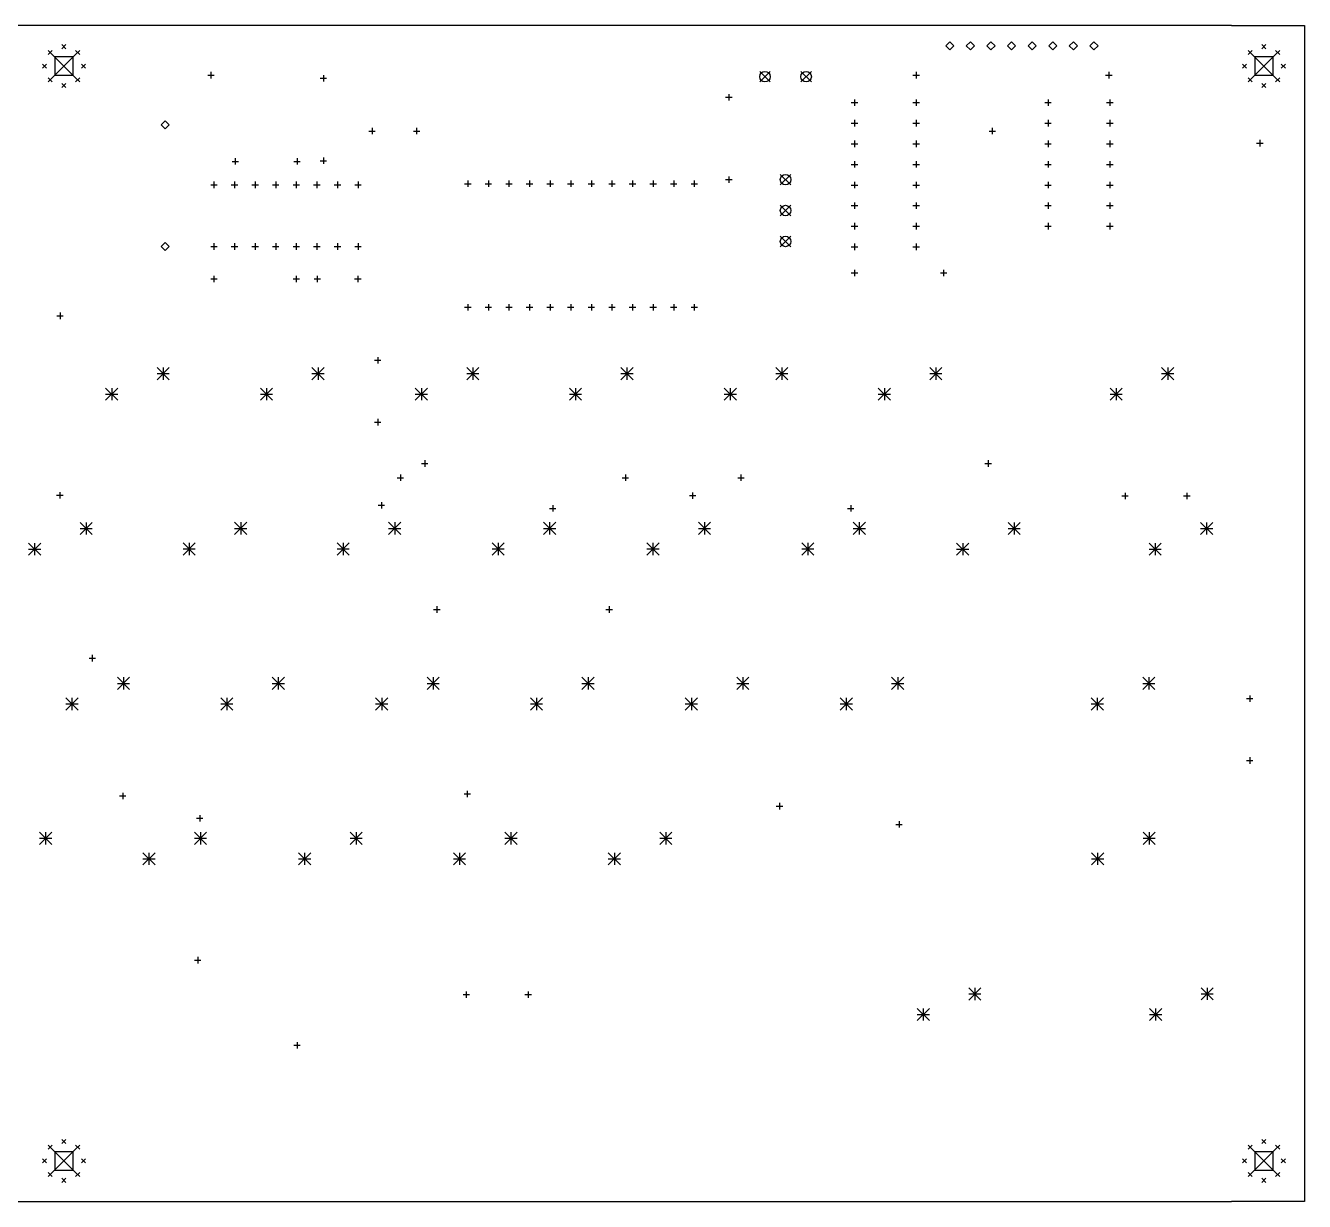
# Model space of a CAD drawing. Extents: x 2.5 to 14.7, y -8.5 to -1.2.
# Drawn here: x 8.48 to 14.69, y -6.89 to -1.18 of the extents above; entities that cross this region are included whole.
import ezdxf

# ---------------------------------------------------------------- set-up
doc = ezdxf.new("R2010")
doc.units = 0
doc.header["$MEASUREMENT"] = 0
doc.layers.add('BLACK', color=7, linetype='CONTINUOUS')

msp = doc.modelspace()

# ---------------------------------------------------------------- linework, layer by layer
at = {"layer": 'BLACK', "linetype": 'CONTINUOUS'}
for p, q in [((14.3307, -1.1811), (2.6378, -1.1811)), ((14.3307, -1.1811), (14.685, -1.1811)), ((14.685, -1.1811), (14.685, -6.88976)), ((8.58476, -1.3013), (8.60445, -1.32098)), ((8.60445, -1.3013), (8.58476, -1.32098)), ((8.65157, -1.27362), (8.67126, -1.29331)), ((8.67126, -1.27362), (8.65157, -1.29331)), ((8.71839, -1.3013), (8.73807, -1.32098)), ((8.73807, -1.3013), (8.71839, -1.32098)), ((12.963, -1.25984), (12.9433, -1.27953)), ((12.9433, -1.27953), (12.963, -1.29921)), ((12.9827, -1.27953), (12.963, -1.25984)), ((12.963, -1.29921), (12.9827, -1.27953)), ((13.063, -1.25984), (13.0433, -1.27953)), ((13.0433, -1.27953), (13.063, -1.29921)), ((13.0827, -1.27953), (13.063, -1.25984)), ((13.063, -1.29921), (13.0827, -1.27953)), ((13.163, -1.25984), (13.1433, -1.27953)), ((13.1433, -1.27953), (13.163, -1.29921)), ((13.1827, -1.27953), (13.163, -1.25984)), ((13.163, -1.29921), (13.1827, -1.27953)), ((13.263, -1.25984), (13.2433, -1.27953)), ((13.2433, -1.27953), (13.263, -1.29921)), ((13.2827, -1.27953), (13.263, -1.25984)), ((13.263, -1.29921), (13.2827, -1.27953)), ((13.363, -1.25984), (13.3433, -1.27953)), ((13.3433, -1.27953), (13.363, -1.29921)), ((13.3827, -1.27953), (13.363, -1.25984)), ((13.363, -1.29921), (13.3827, -1.27953)), ((13.463, -1.25984), (13.4433, -1.27953)), ((13.4433, -1.27953), (13.463, -1.29921)), ((13.4827, -1.27953), (13.463, -1.25984)), ((13.463, -1.29921), (13.4827, -1.27953)), ((13.563, -1.25984), (13.5433, -1.27953)), ((13.5433, -1.27953), (13.563, -1.29921)), ((13.5827, -1.27953), (13.563, -1.25984)), ((13.563, -1.29921), (13.5827, -1.27953)), ((13.663, -1.25984), (13.6433, -1.27953)), ((13.6433, -1.27953), (13.663, -1.29921)), ((13.6827, -1.27953), (13.663, -1.25984)), ((13.663, -1.29921), (13.6827, -1.27953)), ((14.4115, -1.3013), (14.4312, -1.32098)), ((14.4312, -1.3013), (14.4115, -1.32098)), ((14.4783, -1.27362), (14.498, -1.29331)), ((14.498, -1.27362), (14.4783, -1.29331)), ((14.5452, -1.3013), (14.5648, -1.32098)), ((14.5648, -1.3013), (14.5452, -1.32098)), ((8.59843, -1.31496), (8.72441, -1.44094)), ((8.72441, -1.31496), (8.59843, -1.44094)), ((8.70596, -1.33341), (8.61687, -1.33341)), ((8.61687, -1.33341), (8.61687, -1.4225)), ((8.70596, -1.4225), (8.70596, -1.33341)), ((14.4252, -1.31496), (14.5512, -1.44094)), ((14.5512, -1.31496), (14.4252, -1.44094)), ((14.5327, -1.33341), (14.4436, -1.33341)), ((14.4436, -1.33341), (14.4436, -1.4225)), ((14.5327, -1.4225), (14.5327, -1.33341)), ((8.55709, -1.36811), (8.57677, -1.3878)), ((8.57677, -1.36811), (8.55709, -1.3878)), ((8.61687, -1.4225), (8.70596, -1.4225)), ((8.74606, -1.36811), (8.76575, -1.3878)), ((8.76575, -1.36811), (8.74606, -1.3878)), ((9.35945, -1.42205), (9.39094, -1.42205)), ((9.3752, -1.4063), (9.3752, -1.4378)), ((9.92126, -1.42126), (9.92126, -1.45276)), ((12.0398, -1.40354), (12.0909, -1.45472)), ((12.0909, -1.40354), (12.0398, -1.45472)), ((12.2398, -1.40354), (12.2909, -1.45472)), ((12.2909, -1.40354), (12.2398, -1.45472)), ((12.7843, -1.42205), (12.8157, -1.42205)), ((12.8, -1.4063), (12.8, -1.4378)), ((13.7197, -1.42205), (13.7512, -1.42205)), ((13.7354, -1.4063), (13.7354, -1.4378)), ((14.3839, -1.36811), (14.4035, -1.3878)), ((14.4035, -1.36811), (14.3839, -1.3878)), ((14.4436, -1.4225), (14.5327, -1.4225)), ((14.5728, -1.36811), (14.5925, -1.3878)), ((14.5925, -1.36811), (14.5728, -1.3878)), ((8.58476, -1.43492), (8.60445, -1.45461)), ((8.60445, -1.43492), (8.58476, -1.45461)), ((8.65157, -1.4626), (8.67126, -1.48228)), ((8.67126, -1.4626), (8.65157, -1.48228)), ((8.71839, -1.43492), (8.73807, -1.45461)), ((8.73807, -1.43492), (8.71839, -1.45461)), ((9.90551, -1.43701), (9.93701, -1.43701)), ((14.4115, -1.43492), (14.4312, -1.45461)), ((14.4312, -1.43492), (14.4115, -1.45461)), ((14.4783, -1.4626), (14.498, -1.48228)), ((14.498, -1.4626), (14.4783, -1.48228)), ((14.5452, -1.43492), (14.5648, -1.45461)), ((14.5648, -1.43492), (14.5452, -1.45461)), ((11.874, -1.52913), (11.9055, -1.52913)), ((11.8898, -1.51339), (11.8898, -1.54488)), ((12.5, -1.53937), (12.5, -1.57087)), ((12.8, -1.53937), (12.8, -1.57087)), ((13.4402, -1.53937), (13.4402, -1.57087)), ((13.7402, -1.53937), (13.7402, -1.57087)), ((12.4843, -1.55512), (12.5157, -1.55512)), ((12.7843, -1.55512), (12.8157, -1.55512)), ((13.4244, -1.55512), (13.4559, -1.55512)), ((13.7244, -1.55512), (13.7559, -1.55512)), ((9.15354, -1.6437), (9.13386, -1.66339)), ((9.13386, -1.66339), (9.15354, -1.68307)), ((9.17323, -1.66339), (9.15354, -1.6437)), ((9.15354, -1.68307), (9.17323, -1.66339)), ((12.4843, -1.65512), (12.5157, -1.65512)), ((12.5, -1.63937), (12.5, -1.67087)), ((12.7843, -1.65512), (12.8157, -1.65512)), ((12.8, -1.63937), (12.8, -1.67087)), ((13.4244, -1.65512), (13.4559, -1.65512)), ((13.4402, -1.63937), (13.4402, -1.67087)), ((13.7244, -1.65512), (13.7559, -1.65512)), ((13.7402, -1.63937), (13.7402, -1.67087)), ((10.1417, -1.69291), (10.1732, -1.69291)), ((10.1575, -1.67717), (10.1575, -1.70866)), ((10.3583, -1.69291), (10.3898, -1.69291)), ((10.374, -1.67717), (10.374, -1.70866)), ((13.1535, -1.69291), (13.185, -1.69291)), ((13.1693, -1.67717), (13.1693, -1.70866)), ((14.4685, -1.73622), (14.4685, -1.76772)), ((12.4843, -1.75512), (12.5157, -1.75512)), ((12.5, -1.73937), (12.5, -1.77087)), ((12.7843, -1.75512), (12.8157, -1.75512)), ((12.8, -1.73937), (12.8, -1.77087)), ((13.4244, -1.75512), (13.4559, -1.75512)), ((13.4402, -1.73937), (13.4402, -1.77087)), ((13.7244, -1.75512), (13.7559, -1.75512)), ((13.7402, -1.73937), (13.7402, -1.77087)), ((14.4528, -1.75197), (14.4843, -1.75197)), ((9.47756, -1.84055), (9.50906, -1.84055)), ((9.49331, -1.8248), (9.49331, -1.8563)), ((9.77756, -1.84055), (9.80906, -1.84055)), ((9.79331, -1.8248), (9.79331, -1.8563)), ((9.90551, -1.83701), (9.93701, -1.83701)), ((9.92126, -1.82126), (9.92126, -1.85276)), ((12.4843, -1.85512), (12.5157, -1.85512)), ((12.5, -1.83937), (12.5, -1.87087)), ((12.7843, -1.85512), (12.8157, -1.85512)), ((12.8, -1.83937), (12.8, -1.87087)), ((13.4244, -1.85512), (13.4559, -1.85512)), ((13.4402, -1.83937), (13.4402, -1.87087)), ((13.7244, -1.85512), (13.7559, -1.85512)), ((13.7402, -1.83937), (13.7402, -1.87087)), ((11.8898, -1.91339), (11.8898, -1.94488)), ((12.1398, -1.90354), (12.1909, -1.95472)), ((12.1909, -1.90354), (12.1398, -1.95472)), ((9.37402, -1.95394), (9.40551, -1.95394)), ((9.38976, -1.93819), (9.38976, -1.96969)), ((9.47402, -1.95394), (9.50551, -1.95394)), ((9.48976, -1.93819), (9.48976, -1.96969)), ((9.57402, -1.95394), (9.60551, -1.95394)), ((9.58976, -1.93819), (9.58976, -1.96969)), ((9.67402, -1.95394), (9.70551, -1.95394)), ((9.68976, -1.93819), (9.68976, -1.96969)), ((9.77402, -1.95394), (9.80551, -1.95394)), ((9.78976, -1.93819), (9.78976, -1.96969)), ((9.87402, -1.95394), (9.90551, -1.95394)), ((9.88976, -1.93819), (9.88976, -1.96969)), ((9.97402, -1.95394), (10.0055, -1.95394)), ((9.98976, -1.93819), (9.98976, -1.96969)), ((10.074, -1.95394), (10.1055, -1.95394)), ((10.0898, -1.93819), (10.0898, -1.96969)), ((10.6067, -1.94882), (10.6382, -1.94882)), ((10.6224, -1.93307), (10.6224, -1.96457)), ((10.7067, -1.94882), (10.7382, -1.94882)), ((10.7224, -1.93307), (10.7224, -1.96457)), ((10.8067, -1.94882), (10.8382, -1.94882)), ((10.8224, -1.93307), (10.8224, -1.96457)), ((10.9067, -1.94882), (10.9382, -1.94882)), ((10.9224, -1.93307), (10.9224, -1.96457)), ((11.0067, -1.94882), (11.0382, -1.94882)), ((11.0224, -1.93307), (11.0224, -1.96457)), ((11.1067, -1.94882), (11.1382, -1.94882)), ((11.1224, -1.93307), (11.1224, -1.96457)), ((11.2067, -1.94882), (11.2382, -1.94882)), ((11.2224, -1.93307), (11.2224, -1.96457)), ((11.3067, -1.94882), (11.3382, -1.94882)), ((11.3224, -1.93307), (11.3224, -1.96457)), ((11.4067, -1.94882), (11.4382, -1.94882)), ((11.4224, -1.93307), (11.4224, -1.96457)), ((11.5067, -1.94882), (11.5382, -1.94882)), ((11.5224, -1.93307), (11.5224, -1.96457)), ((11.6067, -1.94882), (11.6382, -1.94882)), ((11.6224, -1.93307), (11.6224, -1.96457)), ((11.7067, -1.94882), (11.7382, -1.94882)), ((11.7224, -1.93307), (11.7224, -1.96457)), ((11.874, -1.92913), (11.9055, -1.92913)), ((12.4843, -1.95512), (12.5157, -1.95512)), ((12.5, -1.93937), (12.5, -1.97087)), ((12.7843, -1.95512), (12.8157, -1.95512)), ((12.8, -1.93937), (12.8, -1.97087)), ((13.4244, -1.95512), (13.4559, -1.95512)), ((13.4402, -1.93937), (13.4402, -1.97087)), ((13.7244, -1.95512), (13.7559, -1.95512)), ((13.7402, -1.93937), (13.7402, -1.97087)), ((12.5, -2.03937), (12.5, -2.07087)), ((12.8, -2.03937), (12.8, -2.07087)), ((13.4402, -2.03937), (13.4402, -2.07087)), ((13.7402, -2.03937), (13.7402, -2.07087)), ((12.1398, -2.05354), (12.1909, -2.10472)), ((12.1909, -2.05354), (12.1398, -2.10472)), ((12.4843, -2.05512), (12.5157, -2.05512)), ((12.7843, -2.05512), (12.8157, -2.05512)), ((13.4244, -2.05512), (13.4559, -2.05512)), ((13.7244, -2.05512), (13.7559, -2.05512)), ((12.4843, -2.15512), (12.5157, -2.15512)), ((12.5, -2.13937), (12.5, -2.17087)), ((12.7843, -2.15512), (12.8157, -2.15512)), ((12.8, -2.13937), (12.8, -2.17087)), ((13.4244, -2.15512), (13.4559, -2.15512)), ((13.4402, -2.13937), (13.4402, -2.17087)), ((13.7244, -2.15512), (13.7559, -2.15512)), ((13.7402, -2.13937), (13.7402, -2.17087)), ((9.15354, -2.23425), (9.13386, -2.25394)), ((9.17323, -2.25394), (9.15354, -2.23425)), ((12.1398, -2.20354), (12.1909, -2.25472)), ((12.1909, -2.20354), (12.1398, -2.25472)), ((9.13386, -2.25394), (9.15354, -2.27362)), ((9.15354, -2.27362), (9.17323, -2.25394)), ((9.37402, -2.25394), (9.40551, -2.25394)), ((9.38976, -2.23819), (9.38976, -2.26969)), ((9.47402, -2.25394), (9.50551, -2.25394)), ((9.48976, -2.23819), (9.48976, -2.26969)), ((9.57402, -2.25394), (9.60551, -2.25394)), ((9.58976, -2.23819), (9.58976, -2.26969)), ((9.67402, -2.25394), (9.70551, -2.25394)), ((9.68976, -2.23819), (9.68976, -2.26969)), ((9.77402, -2.25394), (9.80551, -2.25394)), ((9.78976, -2.23819), (9.78976, -2.26969)), ((9.87402, -2.25394), (9.90551, -2.25394)), ((9.88976, -2.23819), (9.88976, -2.26969)), ((9.97402, -2.25394), (10.0055, -2.25394)), ((9.98976, -2.23819), (9.98976, -2.26969)), ((10.074, -2.25394), (10.1055, -2.25394)), ((10.0898, -2.23819), (10.0898, -2.26969)), ((12.4843, -2.25512), (12.5157, -2.25512)), ((12.5, -2.23937), (12.5, -2.27087)), ((12.7843, -2.25512), (12.8157, -2.25512)), ((12.8, -2.23937), (12.8, -2.27087)), ((9.37402, -2.41142), (9.40551, -2.41142)), ((9.38976, -2.39567), (9.38976, -2.42717)), ((9.77402, -2.41142), (9.80551, -2.41142)), ((9.78976, -2.39567), (9.78976, -2.42717)), ((9.87598, -2.41142), (9.90748, -2.41142)), ((9.89173, -2.39567), (9.89173, -2.42717)), ((10.0728, -2.41142), (10.1043, -2.41142)), ((10.0886, -2.39567), (10.0886, -2.42717)), ((12.4843, -2.38189), (12.5157, -2.38189)), ((12.5, -2.36614), (12.5, -2.39764)), ((12.9173, -2.38189), (12.9488, -2.38189)), ((12.9331, -2.36614), (12.9331, -2.39764)), ((10.6224, -2.53307), (10.6224, -2.56457)), ((10.7224, -2.53307), (10.7224, -2.56457)), ((10.8224, -2.53307), (10.8224, -2.56457)), ((10.9224, -2.53307), (10.9224, -2.56457)), ((11.0224, -2.53307), (11.0224, -2.56457)), ((11.1224, -2.53307), (11.1224, -2.56457)), ((11.2224, -2.53307), (11.2224, -2.56457)), ((11.3224, -2.53307), (11.3224, -2.56457)), ((11.4224, -2.53307), (11.4224, -2.56457)), ((11.5224, -2.53307), (11.5224, -2.56457)), ((11.6224, -2.53307), (11.6224, -2.56457)), ((11.7224, -2.53307), (11.7224, -2.56457)), ((8.62677, -2.59055), (8.65826, -2.59055)), ((8.64251, -2.5748), (8.64251, -2.6063)), ((10.6067, -2.54882), (10.6382, -2.54882)), ((10.7067, -2.54882), (10.7382, -2.54882)), ((10.8067, -2.54882), (10.8382, -2.54882)), ((10.9067, -2.54882), (10.9382, -2.54882)), ((11.0067, -2.54882), (11.0382, -2.54882)), ((11.1067, -2.54882), (11.1382, -2.54882)), ((11.2067, -2.54882), (11.2382, -2.54882)), ((11.3067, -2.54882), (11.3382, -2.54882)), ((11.4067, -2.54882), (11.4382, -2.54882)), ((11.5067, -2.54882), (11.5382, -2.54882)), ((11.6067, -2.54882), (11.6382, -2.54882)), ((11.7067, -2.54882), (11.7382, -2.54882)), ((10.185, -2.79055), (10.185, -2.82205)), ((9.11378, -2.84134), (9.17283, -2.90039)), ((9.17283, -2.84134), (9.11378, -2.90039)), ((9.14331, -2.84134), (9.14331, -2.90039)), ((9.86575, -2.84134), (9.9248, -2.90039)), ((9.9248, -2.84134), (9.86575, -2.90039)), ((9.89528, -2.84134), (9.89528, -2.90039)), ((10.1693, -2.8063), (10.2008, -2.8063)), ((10.6177, -2.84134), (10.6768, -2.90039)), ((10.6768, -2.84134), (10.6177, -2.90039)), ((10.6472, -2.84134), (10.6472, -2.90039)), ((11.3657, -2.84134), (11.4248, -2.90039)), ((11.4248, -2.84134), (11.3657, -2.90039)), ((11.3953, -2.84134), (11.3953, -2.90039)), ((12.1177, -2.84134), (12.1768, -2.90039)), ((12.1768, -2.84134), (12.1177, -2.90039)), ((12.1472, -2.84134), (12.1472, -2.90039)), ((12.8657, -2.84134), (12.9248, -2.90039)), ((12.9248, -2.84134), (12.8657, -2.90039)), ((12.8953, -2.84134), (12.8953, -2.90039)), ((13.9917, -2.84134), (14.0508, -2.90039)), ((14.0508, -2.84134), (13.9917, -2.90039)), ((14.0213, -2.84134), (14.0213, -2.90039)), ((9.11378, -2.87087), (9.17283, -2.87087)), ((9.86575, -2.87087), (9.9248, -2.87087)), ((10.6177, -2.87087), (10.6768, -2.87087)), ((11.3657, -2.87087), (11.4248, -2.87087)), ((12.1177, -2.87087), (12.1768, -2.87087)), ((12.8657, -2.87087), (12.9248, -2.87087)), ((13.9917, -2.87087), (14.0508, -2.87087)), ((8.86378, -2.94134), (8.92283, -3.00039)), ((8.92283, -2.94134), (8.86378, -3.00039)), ((8.86378, -2.97087), (8.92283, -2.97087)), ((8.89331, -2.94134), (8.89331, -3.00039)), ((9.61575, -2.94134), (9.6748, -3.00039)), ((9.6748, -2.94134), (9.61575, -3.00039)), ((9.61575, -2.97087), (9.6748, -2.97087)), ((9.64528, -2.94134), (9.64528, -3.00039)), ((10.3677, -2.94134), (10.4268, -3.00039)), ((10.4268, -2.94134), (10.3677, -3.00039)), ((10.3677, -2.97087), (10.4268, -2.97087)), ((10.3972, -2.94134), (10.3972, -3.00039)), ((11.1157, -2.94134), (11.1748, -3.00039)), ((11.1748, -2.94134), (11.1157, -3.00039)), ((11.1157, -2.97087), (11.1748, -2.97087)), ((11.1453, -2.94134), (11.1453, -3.00039)), ((11.8677, -2.94134), (11.9268, -3.00039)), ((11.9268, -2.94134), (11.8677, -3.00039)), ((11.8677, -2.97087), (11.9268, -2.97087)), ((11.8972, -2.94134), (11.8972, -3.00039)), ((12.6157, -2.94134), (12.6748, -3.00039)), ((12.6748, -2.94134), (12.6157, -3.00039)), ((12.6157, -2.97087), (12.6748, -2.97087)), ((12.6453, -2.94134), (12.6453, -3.00039)), ((13.7417, -2.94134), (13.8008, -3.00039)), ((13.8008, -2.94134), (13.7417, -3.00039)), ((13.7417, -2.97087), (13.8008, -2.97087)), ((13.7713, -2.94134), (13.7713, -3.00039)), ((10.185, -3.09055), (10.185, -3.12205)), ((10.1693, -3.1063), (10.2008, -3.1063)), ((10.3976, -3.30709), (10.4291, -3.30709)), ((10.4134, -3.29134), (10.4134, -3.32283)), ((13.1339, -3.30709), (13.1654, -3.30709)), ((13.1496, -3.29134), (13.1496, -3.32283)), ((10.2795, -3.37598), (10.311, -3.37598)), ((10.2953, -3.36024), (10.2953, -3.39173)), ((11.372, -3.37598), (11.4035, -3.37598)), ((11.3878, -3.36024), (11.3878, -3.39173)), ((11.9331, -3.37598), (11.9646, -3.37598)), ((11.9488, -3.36024), (11.9488, -3.39173)), ((8.62598, -3.46161), (8.65748, -3.46161)), ((8.64173, -3.44587), (8.64173, -3.47736)), ((11.6984, -3.46299), (11.7299, -3.46299)), ((11.7142, -3.44724), (11.7142, -3.47874)), ((13.7984, -3.46457), (13.8299, -3.46457)), ((13.8142, -3.44882), (13.8142, -3.48031)), ((14.0984, -3.46457), (14.1299, -3.46457)), ((14.1142, -3.44882), (14.1142, -3.48031)), ((10.1871, -3.5099), (10.2186, -3.5099)), ((10.2028, -3.49415), (10.2028, -3.52565)), ((11.0193, -3.5252), (11.0508, -3.5252)), ((11.035, -3.50945), (11.035, -3.54094)), ((12.4661, -3.5252), (12.4976, -3.5252)), ((12.4819, -3.50945), (12.4819, -3.54094)), ((8.73976, -3.59331), (8.79882, -3.65236)), ((8.79882, -3.59331), (8.73976, -3.65236)), ((8.76929, -3.59331), (8.76929, -3.65236)), ((9.49016, -3.59252), (9.54921, -3.65157)), ((9.54921, -3.59252), (9.49016, -3.65157)), ((9.51969, -3.59252), (9.51969, -3.65157)), ((10.2382, -3.59252), (10.2972, -3.65157)), ((10.2972, -3.59252), (10.2382, -3.65157)), ((10.2677, -3.59252), (10.2677, -3.65157)), ((10.9902, -3.59252), (11.0492, -3.65157)), ((11.0492, -3.59252), (10.9902, -3.65157)), ((11.0197, -3.59252), (11.0197, -3.65157)), ((11.7421, -3.59252), (11.8012, -3.65157)), ((11.8012, -3.59252), (11.7421, -3.65157)), ((11.7717, -3.59252), (11.7717, -3.65157)), ((12.4941, -3.59252), (12.5531, -3.65157)), ((12.5531, -3.59252), (12.4941, -3.65157)), ((12.5236, -3.59252), (12.5236, -3.65157)), ((13.2461, -3.59331), (13.3051, -3.65236)), ((13.3051, -3.59331), (13.2461, -3.65236)), ((13.2756, -3.59331), (13.2756, -3.65236)), ((14.1807, -3.59331), (14.2398, -3.65236)), ((14.2398, -3.59331), (14.1807, -3.65236)), ((14.2102, -3.59331), (14.2102, -3.65236)), ((8.73976, -3.62283), (8.79882, -3.62283)), ((9.49016, -3.62205), (9.54921, -3.62205)), ((10.2382, -3.62205), (10.2972, -3.62205)), ((10.9902, -3.62205), (11.0492, -3.62205)), ((11.7421, -3.62205), (11.8012, -3.62205)), ((12.4941, -3.62205), (12.5531, -3.62205)), ((13.2461, -3.62283), (13.3051, -3.62283)), ((14.1807, -3.62283), (14.2398, -3.62283)), ((8.48976, -3.69331), (8.54882, -3.75236)), ((8.54882, -3.69331), (8.48976, -3.75236)), ((8.48976, -3.72283), (8.54882, -3.72283)), ((8.51929, -3.69331), (8.51929, -3.75236)), ((9.24016, -3.69252), (9.29921, -3.75157)), ((9.29921, -3.69252), (9.24016, -3.75157)), ((9.24016, -3.72205), (9.29921, -3.72205)), ((9.26969, -3.69252), (9.26969, -3.75157)), ((9.98819, -3.69252), (10.0472, -3.75157)), ((10.0472, -3.69252), (9.98819, -3.75157)), ((9.98819, -3.72205), (10.0472, -3.72205)), ((10.0177, -3.69252), (10.0177, -3.75157)), ((10.7402, -3.69252), (10.7992, -3.75157)), ((10.7992, -3.69252), (10.7402, -3.75157)), ((10.7402, -3.72205), (10.7992, -3.72205)), ((10.7697, -3.69252), (10.7697, -3.75157)), ((11.4921, -3.69252), (11.5512, -3.75157)), ((11.5512, -3.69252), (11.4921, -3.75157)), ((11.4921, -3.72205), (11.5512, -3.72205)), ((11.5217, -3.69252), (11.5217, -3.75157)), ((12.2441, -3.69252), (12.3031, -3.75157)), ((12.3031, -3.69252), (12.2441, -3.75157)), ((12.2441, -3.72205), (12.3031, -3.72205)), ((12.2736, -3.69252), (12.2736, -3.75157)), ((12.9961, -3.69331), (13.0551, -3.75236)), ((13.0551, -3.69331), (12.9961, -3.75236)), ((12.9961, -3.72283), (13.0551, -3.72283)), ((13.0256, -3.69331), (13.0256, -3.75236)), ((13.9307, -3.69331), (13.9898, -3.75236)), ((13.9898, -3.69331), (13.9307, -3.75236)), ((13.9307, -3.72283), (13.9898, -3.72283)), ((13.9602, -3.69331), (13.9602, -3.75236)), ((10.4567, -4.01575), (10.4882, -4.01575)), ((10.4724, -4), (10.4724, -4.0315)), ((11.2933, -4.01575), (11.3248, -4.01575)), ((11.3091, -4), (11.3091, -4.0315)), ((8.78346, -4.25197), (8.81496, -4.25197)), ((8.79921, -4.23622), (8.79921, -4.26772)), ((8.92087, -4.34528), (8.97992, -4.40433)), ((8.97992, -4.34528), (8.92087, -4.40433)), ((8.95039, -4.34528), (8.95039, -4.40433)), ((9.67283, -4.34528), (9.73189, -4.40433)), ((9.73189, -4.34528), (9.67283, -4.40433)), ((9.70236, -4.34528), (9.70236, -4.40433)), ((10.4248, -4.34528), (10.4839, -4.40433)), ((10.4839, -4.34528), (10.4248, -4.40433)), ((10.4543, -4.34528), (10.4543, -4.40433)), ((11.1768, -4.34528), (11.2358, -4.40433)), ((11.2358, -4.34528), (11.1768, -4.40433)), ((11.2063, -4.34528), (11.2063, -4.40433)), ((11.9287, -4.34528), (11.9878, -4.40433)), ((11.9878, -4.34528), (11.9287, -4.40433)), ((11.9583, -4.34528), (11.9583, -4.40433)), ((12.6807, -4.34528), (12.7398, -4.40433)), ((12.7398, -4.34528), (12.6807, -4.40433)), ((12.7102, -4.34528), (12.7102, -4.40433)), ((13.8996, -4.34528), (13.9587, -4.40433)), ((13.9587, -4.34528), (13.8996, -4.40433)), ((13.9291, -4.34528), (13.9291, -4.40433)), ((8.92087, -4.3748), (8.97992, -4.3748)), ((9.67283, -4.3748), (9.73189, -4.3748)), ((10.4248, -4.3748), (10.4839, -4.3748)), ((11.1768, -4.3748), (11.2358, -4.3748)), ((11.9287, -4.3748), (11.9878, -4.3748)), ((12.6807, -4.3748), (12.7398, -4.3748)), ((13.8996, -4.3748), (13.9587, -4.3748)), ((8.67087, -4.44528), (8.72992, -4.50433)), ((8.72992, -4.44528), (8.67087, -4.50433)), ((8.70039, -4.44528), (8.70039, -4.50433)), ((9.42283, -4.44528), (9.48189, -4.50433)), ((9.48189, -4.44528), (9.42283, -4.50433)), ((9.45236, -4.44528), (9.45236, -4.50433)), ((10.1748, -4.44528), (10.2339, -4.50433)), ((10.2339, -4.44528), (10.1748, -4.50433)), ((10.2043, -4.44528), (10.2043, -4.50433)), ((10.9268, -4.44528), (10.9858, -4.50433)), ((10.9858, -4.44528), (10.9268, -4.50433)), ((10.9563, -4.44528), (10.9563, -4.50433)), ((11.6787, -4.44528), (11.7378, -4.50433)), ((11.7378, -4.44528), (11.6787, -4.50433)), ((11.7083, -4.44528), (11.7083, -4.50433)), ((12.4307, -4.44528), (12.4898, -4.50433)), ((12.4898, -4.44528), (12.4307, -4.50433)), ((12.4602, -4.44528), (12.4602, -4.50433)), ((13.6496, -4.44528), (13.7087, -4.50433)), ((13.7087, -4.44528), (13.6496, -4.50433)), ((13.6791, -4.44528), (13.6791, -4.50433)), ((14.4035, -4.44882), (14.435, -4.44882)), ((14.4193, -4.43307), (14.4193, -4.46457)), ((8.67087, -4.4748), (8.72992, -4.4748)), ((9.42283, -4.4748), (9.48189, -4.4748)), ((10.1748, -4.4748), (10.2339, -4.4748)), ((10.9268, -4.4748), (10.9858, -4.4748)), ((11.6787, -4.4748), (11.7378, -4.4748)), ((12.4307, -4.4748), (12.4898, -4.4748)), ((13.6496, -4.4748), (13.7087, -4.4748)), ((14.4035, -4.74882), (14.435, -4.74882)), ((14.4193, -4.73307), (14.4193, -4.76457)), ((8.94685, -4.90551), (8.94685, -4.93701)), ((10.6201, -4.89567), (10.6201, -4.92717)), ((8.9311, -4.92126), (8.9626, -4.92126)), ((10.6043, -4.91142), (10.6358, -4.91142)), ((12.1358, -4.95472), (12.1358, -4.98622)), ((9.30512, -5.02953), (9.33661, -5.02953)), ((9.32087, -5.01378), (9.32087, -5.04528)), ((12.1201, -4.97047), (12.1516, -4.97047)), ((12.7008, -5.05906), (12.7323, -5.05906)), ((12.7165, -5.04331), (12.7165, -5.0748)), ((8.54291, -5.09724), (8.60197, -5.1563)), ((8.60197, -5.09724), (8.54291, -5.1563)), ((8.54291, -5.12677), (8.60197, -5.12677)), ((8.57244, -5.09724), (8.57244, -5.1563)), ((9.29488, -5.09724), (9.35394, -5.1563)), ((9.35394, -5.09724), (9.29488, -5.1563)), ((9.29488, -5.12677), (9.35394, -5.12677)), ((9.32441, -5.09724), (9.32441, -5.1563)), ((10.0508, -5.09724), (10.1098, -5.1563)), ((10.1098, -5.09724), (10.0508, -5.1563)), ((10.0508, -5.12677), (10.1098, -5.12677)), ((10.0803, -5.09724), (10.0803, -5.1563)), ((10.8028, -5.09724), (10.8618, -5.1563)), ((10.8618, -5.09724), (10.8028, -5.1563)), ((10.8028, -5.12677), (10.8618, -5.12677)), ((10.8323, -5.09724), (10.8323, -5.1563)), ((11.5547, -5.09724), (11.6138, -5.1563)), ((11.6138, -5.09724), (11.5547, -5.1563)), ((11.5547, -5.12677), (11.6138, -5.12677)), ((11.5843, -5.09724), (11.5843, -5.1563)), ((13.9012, -5.09724), (13.9602, -5.1563)), ((13.9602, -5.09724), (13.9012, -5.1563)), ((13.9012, -5.12677), (13.9602, -5.12677)), ((13.9307, -5.09724), (13.9307, -5.1563)), ((9.04488, -5.19724), (9.10394, -5.2563)), ((9.10394, -5.19724), (9.04488, -5.2563)), ((9.07441, -5.19724), (9.07441, -5.2563)), ((9.80079, -5.19724), (9.85984, -5.2563)), ((9.85984, -5.19724), (9.80079, -5.2563)), ((9.83031, -5.19724), (9.83031, -5.2563)), ((10.5528, -5.19724), (10.6118, -5.2563)), ((10.6118, -5.19724), (10.5528, -5.2563)), ((10.5823, -5.19724), (10.5823, -5.2563)), ((11.3047, -5.19724), (11.3638, -5.2563)), ((11.3638, -5.19724), (11.3047, -5.2563)), ((11.3343, -5.19724), (11.3343, -5.2563)), ((13.6512, -5.19724), (13.7102, -5.2563)), ((13.7102, -5.19724), (13.6512, -5.2563)), ((13.6807, -5.19724), (13.6807, -5.2563)), ((9.04488, -5.22677), (9.10394, -5.22677)), ((9.80079, -5.22677), (9.85984, -5.22677)), ((10.5528, -5.22677), (10.6118, -5.22677)), ((11.3047, -5.22677), (11.3638, -5.22677)), ((13.6512, -5.22677), (13.7102, -5.22677)), ((9.31102, -5.70276), (9.31102, -5.73425)), ((9.29528, -5.7185), (9.32677, -5.7185)), ((10.5996, -5.88583), (10.6311, -5.88583)), ((10.6154, -5.87008), (10.6154, -5.90157)), ((10.8996, -5.88583), (10.9311, -5.88583)), ((10.9154, -5.87008), (10.9154, -5.90157)), ((13.0547, -5.85315), (13.1138, -5.9122)), ((13.1138, -5.85315), (13.0547, -5.9122)), ((13.0547, -5.88268), (13.1138, -5.88268)), ((13.0843, -5.85315), (13.0843, -5.9122)), ((14.1831, -5.85236), (14.2421, -5.91142)), ((14.2421, -5.85236), (14.1831, -5.91142)), ((14.1831, -5.88189), (14.2421, -5.88189)), ((14.2126, -5.85236), (14.2126, -5.91142)), ((12.8047, -5.95315), (12.8638, -6.0122)), ((12.8638, -5.95315), (12.8047, -6.0122)), ((12.8343, -5.95315), (12.8343, -6.0122)), ((13.9331, -5.95236), (13.9921, -6.01142)), ((13.9921, -5.95236), (13.9331, -6.01142)), ((13.9626, -5.95236), (13.9626, -6.01142)), ((12.8047, -5.98268), (12.8638, -5.98268)), ((13.9331, -5.98189), (13.9921, -5.98189)), ((9.77756, -6.13189), (9.80906, -6.13189)), ((9.79331, -6.11614), (9.79331, -6.14764)), ((8.58476, -6.61626), (8.60445, -6.63594)), ((8.60445, -6.61626), (8.58476, -6.63594)), ((8.59843, -6.62992), (8.72441, -6.75591)), ((8.72441, -6.62992), (8.59843, -6.75591)), ((8.65157, -6.58858), (8.67126, -6.60827)), ((8.67126, -6.58858), (8.65157, -6.60827)), ((8.71839, -6.61626), (8.73807, -6.63594)), ((8.73807, -6.61626), (8.71839, -6.63594)), ((14.4115, -6.61626), (14.4312, -6.63594)), ((14.4312, -6.61626), (14.4115, -6.63594)), ((14.4252, -6.62992), (14.5512, -6.75591)), ((14.5512, -6.62992), (14.4252, -6.75591)), ((14.4783, -6.58858), (14.498, -6.60827)), ((14.498, -6.58858), (14.4783, -6.60827)), ((14.5452, -6.61626), (14.5648, -6.63594)), ((14.5648, -6.61626), (14.5452, -6.63594)), ((8.55709, -6.68307), (8.57677, -6.70276)), ((8.57677, -6.68307), (8.55709, -6.70276)), ((8.70596, -6.64837), (8.61687, -6.64837)), ((8.61687, -6.64837), (8.61687, -6.73746)), ((8.70596, -6.73746), (8.70596, -6.64837)), ((8.74606, -6.68307), (8.76575, -6.70276)), ((8.76575, -6.68307), (8.74606, -6.70276)), ((14.3839, -6.68307), (14.4035, -6.70276)), ((14.4035, -6.68307), (14.3839, -6.70276)), ((14.5327, -6.64837), (14.4436, -6.64837)), ((14.4436, -6.64837), (14.4436, -6.73746)), ((14.5327, -6.73746), (14.5327, -6.64837)), ((14.5728, -6.68307), (14.5925, -6.70276)), ((14.5925, -6.68307), (14.5728, -6.70276)), ((8.58476, -6.74988), (8.60445, -6.76957)), ((8.60445, -6.74988), (8.58476, -6.76957)), ((8.61687, -6.73746), (8.70596, -6.73746)), ((8.71839, -6.74988), (8.73807, -6.76957)), ((8.73807, -6.74988), (8.71839, -6.76957)), ((14.4115, -6.74988), (14.4312, -6.76957)), ((14.4312, -6.74988), (14.4115, -6.76957)), ((14.4436, -6.73746), (14.5327, -6.73746)), ((14.5452, -6.74988), (14.5648, -6.76957)), ((14.5648, -6.74988), (14.5452, -6.76957)), ((8.65157, -6.77756), (8.67126, -6.79724)), ((8.67126, -6.77756), (8.65157, -6.79724)), ((14.4783, -6.77756), (14.498, -6.79724)), ((14.498, -6.77756), (14.4783, -6.79724)), ((2.6378, -6.88976), (14.3307, -6.88976)), ((14.685, -6.88976), (14.3307, -6.88976))]:
    msp.add_line(p, q, dxfattribs=at)
at = {"layer": 'BLACK'}
for centre in [(12.0654, -1.42913), (12.2654, -1.42913), (12.1654, -1.92913), (12.1654, -2.07913), (12.1654, -2.22913)]:
    msp.add_circle(centre, 0.02559, dxfattribs=at)

doc.saveas('drawing.dxf')
